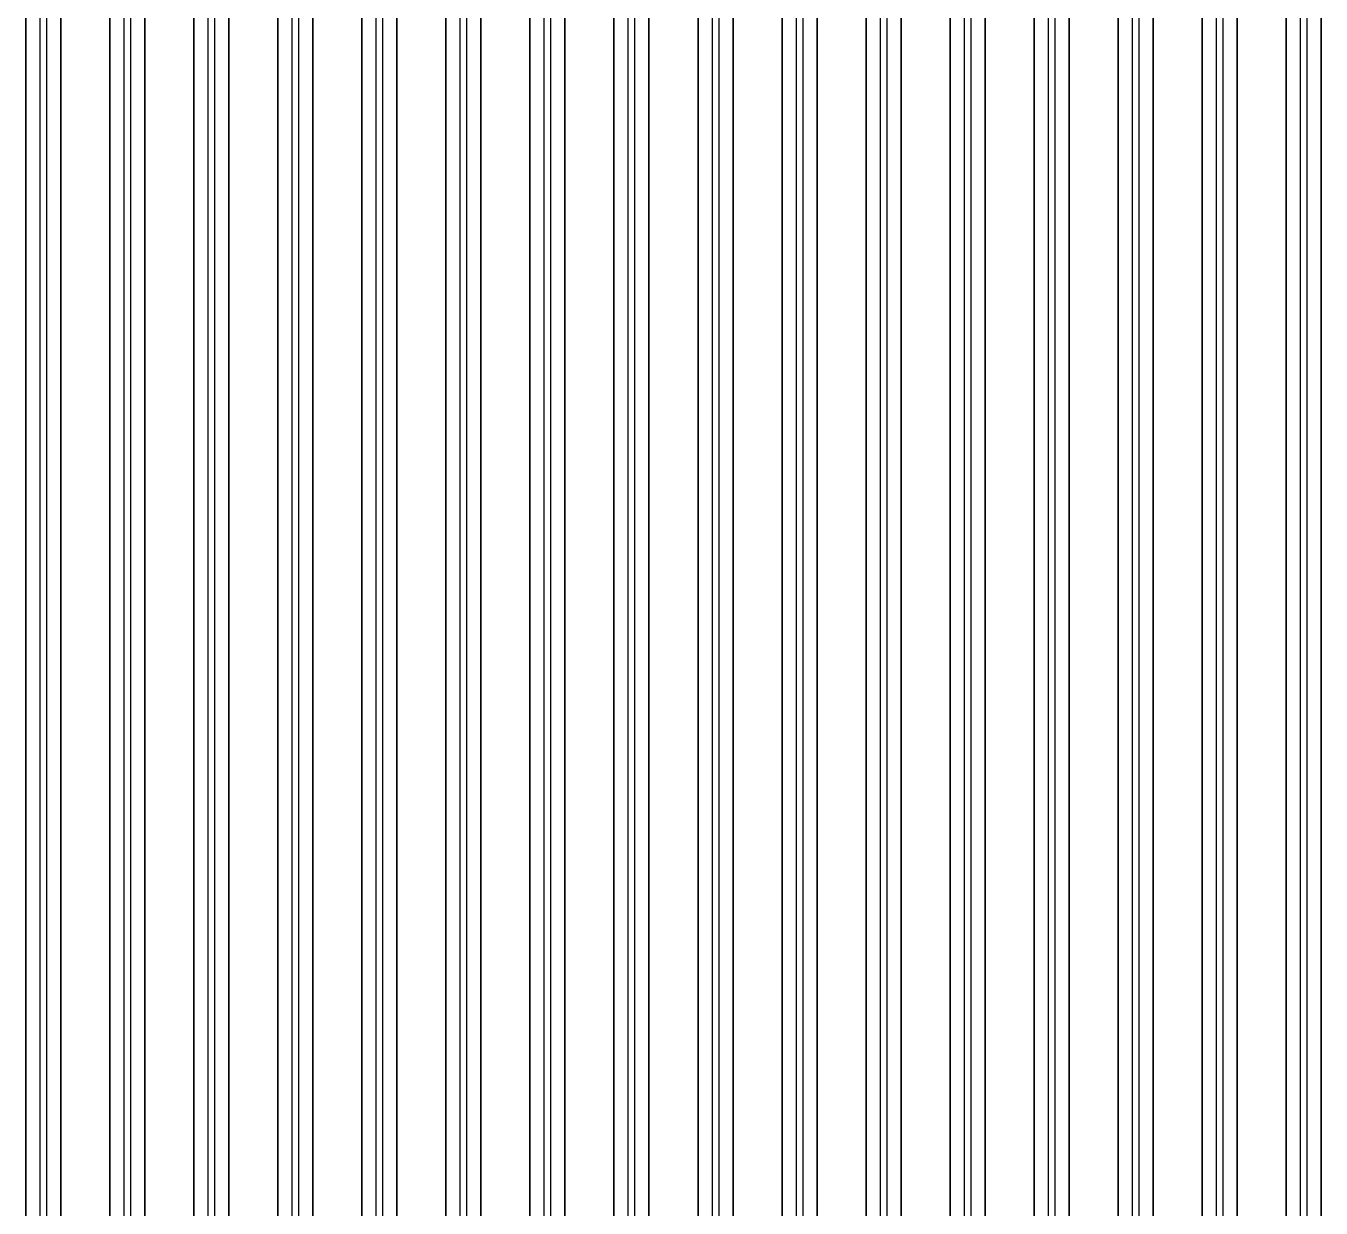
# Model space of a CAD drawing. Header units: metres. Extents: x -1550 to 1550, y -904 to 26100.
# Drawn here: x -766 to -396, y 6462.2 to 6800 of the extents above; entities that cross this region are included whole.
import ezdxf

# ---------------------------------------------------------------- set-up
doc = ezdxf.new("R2010")
doc.units = ezdxf.units.M
for name, color, linetype in [('Metal', 4, 'CONTINUOUS'), ('Polyimide', 3, 'CONTINUOUS'), ('Polyimide_Negative', 5, 'CONTINUOUS')]:
    doc.layers.add(name, color=color, linetype=linetype)

msp = doc.modelspace()

# ---------------------------------------------------------------- linework, layer by layer
at = {"layer": 'Metal'}
for points in [[(-762, 11993.5), (-762, 6202.79)], [(-760, 6202.79), (-760, 11993.5)], [(-738, 11993.5), (-738, 5948.82)], [(-736, 5948.82), (-736, 11993.5)], [(-714, 11993.5), (-714, 5694.85)], [(-712, 5694.85), (-712, 11993.5)], [(-690, 11993.5), (-690, 5440.88)], [(-688, 5440.88), (-688, 11993.5)], [(-666, 11993.5), (-666, 5186.91)], [(-664, 5186.91), (-664, 11993.5)], [(-640, 4932.94), (-640, 11993.5), (-642, 11993.5), (-642, 11993.5), (-642, 4932.94)], [(-616, 4678.98), (-616, 11993.5), (-618, 11993.5), (-618, 11993.5), (-618, 4678.98)], [(-592, 4425.01), (-592, 11993.5), (-594, 11993.5), (-594, 11993.5), (-594, 4425.01)], [(-568, 4365.01), (-568, 11993.5), (-570, 11993.5), (-570, 11993.5), (-570, 4365.01)], [(-544, 4305.01), (-544, 11993.5), (-546, 11993.5), (-546, 11993.5), (-546, 4305.01)], [(-520, 4245.01), (-520, 11993.5), (-522, 11993.5), (-522, 11993.5), (-522, 4245.01)], [(-496, 4185.01), (-496, 11993.5), (-498, 11993.5), (-498, 11993.5), (-498, 4185.01)], [(-472, 4125.01), (-472, 11993.5), (-474, 11993.5), (-474, 11993.5), (-474, 4125.01)], [(-448, 4065.01), (-448, 11993.5), (-450, 11993.5), (-450, 11993.5), (-450, 4065.01)], [(-424, 4005.01), (-424, 11993.5), (-426, 11993.5), (-426, 11993.5), (-426, 4005.01)], [(-400, 3945.01), (-400, 11993.5), (-402, 11993.5), (-402, 11993.5), (-402, 3945.01)]]:
    msp.add_lwpolyline(points, dxfattribs=at)
at = {"layer": 'Polyimide'}
for points in [[(-766, 6206.79), (-766, 11978.5)], [(-756, 11978.5), (-756, 6206.79)], [(-742, 5952.82), (-742, 11978.5)], [(-732, 11978.5), (-732, 5952.82)], [(-718, 5698.85), (-718, 11978.5)], [(-708, 11978.5), (-708, 5698.85)], [(-694, 5444.88), (-694, 11978.5)], [(-684, 11978.5), (-684, 5444.88)], [(-670, 5190.91), (-670, 11978.5)], [(-660, 11978.5), (-660, 5190.91)], [(-646, 4936.94), (-646, 11978.5)], [(-636, 11978.5), (-636, 4936.94)], [(-622, 4682.98), (-622, 11978.5)], [(-612, 11978.5), (-612, 4682.98)], [(-598, 4429.01), (-598, 11978.5)], [(-588, 11978.5), (-588, 4429.01)], [(-574, 4369.01), (-574, 11978.5)], [(-564, 11978.5), (-564, 4369.01)], [(-550, 4309.01), (-550, 11978.5)], [(-540, 11978.5), (-540, 4309.01)], [(-526, 4249.01), (-526, 11978.5)], [(-516, 11978.5), (-516, 4249.01)], [(-502, 4189.01), (-502, 11978.5)], [(-492, 11978.5), (-492, 4189.01)], [(-478, 4129.01), (-478, 11978.5)], [(-468, 11978.5), (-468, 4129.01)], [(-454, 4069.01), (-454, 11978.5)], [(-444, 11978.5), (-444, 4069.01)], [(-430, 4009.01), (-430, 11978.5)], [(-420, 11978.5), (-420, 4009.01)], [(-406, 3949.01), (-406, 11978.5)], [(-396, 11978.5), (-396, 3949.01)]]:
    msp.add_lwpolyline(points, dxfattribs=at)
at = {"layer": 'Polyimide_Negative'}
for points in [[(-766, 11978.5), (-766, 6206.79)], [(-756, 6206.79), (-756, 11978.5)], [(-742, 11978.5), (-742, 5952.82)], [(-732, 5952.82), (-732, 11978.5)], [(-718, 11978.5), (-718, 5698.85)], [(-708, 5698.85), (-708, 11978.5)], [(-694, 11978.5), (-694, 5444.88)], [(-684, 5444.88), (-684, 11978.5)], [(-670, 11978.5), (-670, 5190.91)], [(-660, 5190.91), (-660, 11978.5)], [(-646, 11978.5), (-646, 4936.94)], [(-636, 4936.94), (-636, 11978.5)], [(-622, 11978.5), (-622, 4682.98)], [(-612, 4682.98), (-612, 11978.5)], [(-598, 11978.5), (-598, 4429.01)], [(-588, 4429.01), (-588, 11978.5)], [(-574, 11978.5), (-574, 4369.01)], [(-564, 4369.01), (-564, 11978.5)], [(-550, 11978.5), (-550, 4309.01)], [(-540, 4309.01), (-540, 11978.5)], [(-526, 11978.5), (-526, 4249.01)], [(-516, 4249.01), (-516, 11978.5)], [(-502, 11978.5), (-502, 4189.01)], [(-492, 4189.01), (-492, 11978.5)], [(-478, 11978.5), (-478, 4129.01)], [(-468, 4129.01), (-468, 11978.5)], [(-454, 11978.5), (-454, 4069.01)], [(-444, 4069.01), (-444, 11978.5)], [(-430, 11978.5), (-430, 4009.01)], [(-420, 4009.01), (-420, 11978.5)], [(-406, 11978.5), (-406, 3949.01)], [(-396, 3949.01), (-396, 11978.5)]]:
    msp.add_lwpolyline(points, dxfattribs=at)

doc.saveas('drawing.dxf')
